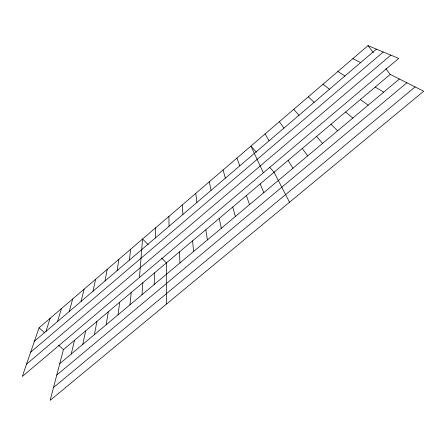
<?xml version="1.0" encoding="UTF-8"?>
<svg xmlns="http://www.w3.org/2000/svg" width="446" height="446" viewBox="0 0 446 446"><rect width="100%" height="100%" fill="white"/><g stroke="black" fill="none" stroke-linecap="round" stroke-linejoin="round"><path stroke-width="0.67" d="M154.188 284.515L154.589 272.846M155.32 237.986L155.687 227.761M142.029 294.706L142.865 282.719M139.447 277.484L142.581 239L148.189 244.62M129.976 304.808L131.236 292.509M129.379 260.146L130.689 249.202M118.023 314.826L119.706 302.221M117.142 270.594L118.898 259.316M106.17 324.755L108.266 311.849M105.016 280.952L107.202 269.345M94.424 334.6L96.927 321.399M82.772 344.368L85.677 330.876M92.997 291.221L95.611 279.291M71.215 354.052L74.515 340.27M81.077 301.401L84.11 289.153M390.228 74.415L63.449 349.592L50.142 400.352L423.7 91.229L390.228 74.415L385.796 68.673M69.264 311.498L72.704 298.937M57.551 321.505L61.397 308.638M45.938 331.423L50.181 318.254M39.058 327.799L22.3 376.469L398.713 58.409L368 45.648L39.058 327.799L44.639 332.788M34.42 341.257L376.396 49.138M30.657 352.201L383.276 51.992M26.543 364.148L390.847 55.137M59.764 363.652L399.393 79.02M56.77 375.064L406.891 82.783M53.503 387.524L415.137 86.925M352.858 58.638L360.585 62.641M375.209 87.065L383.716 92.155M337.862 71.499L344.936 76.01M360.335 99.586L368.201 105.161M323.021 84.233L329.449 89.239M345.605 111.991L352.842 118.034M58.465 345.137L63.449 349.592M308.32 96.838L314.123 102.329M331.021 124.272L337.639 130.773M161.541 258.011L166.408 262.889L166.575 304.005M256.383 152.214L250.942 146.054L263.352 172.786M269.618 167.205L274.061 172.234L289.549 202.239M293.763 109.326L298.948 115.291M316.576 136.437L322.586 143.389M368 45.648L373.352 52.578M302.271 148.485L307.684 155.877M279.352 121.686L283.929 128.119M288.099 160.415L292.927 168.242M265.075 133.934L269.066 140.819M260.163 183.942L263.859 192.605M236.943 158.062L239.775 165.84M246.387 195.538L249.531 204.608M223.072 169.959L225.353 178.16M232.745 207.028L235.349 216.494M219.231 218.406L221.305 228.268M209.341 181.739L211.07 190.364M205.84 229.684L207.396 239.926M195.738 193.408L196.926 202.445M192.577 240.857L193.614 251.472M182.258 204.965L182.921 214.409M179.431 251.923L179.972 262.906M168.911 216.416L169.051 226.256"/></g></svg>
